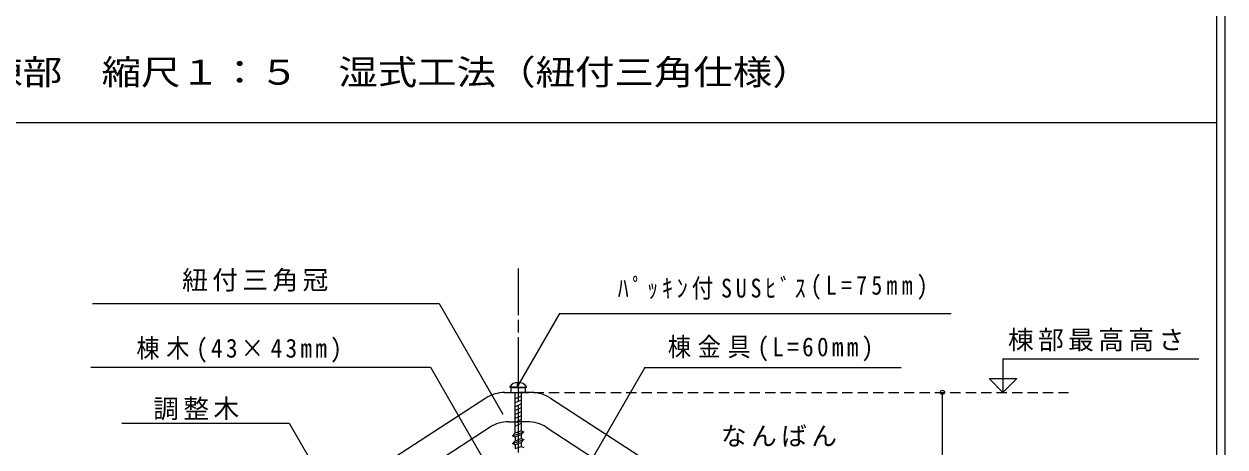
# Model space of a CAD drawing. Units: millimetres, scale not verified, with parts at other scales. Extents: x -2807 to 8, y -1606 to 2357.
# Drawn here: x -972 to 8, y 1119 to 1464 of the extents above; entities that cross this region are included whole.
import ezdxf
from ezdxf.enums import TextEntityAlignment as Align

# ---------------------------------------------------------------- set-up
doc = ezdxf.new("R2010")
doc.units = ezdxf.units.MM
doc.header["$LTSCALE"] = 7
doc.header["$PDMODE"] = 32
doc.header["$PDSIZE"] = 3.5
doc.linetypes.add('CHAIN1', pattern=[8, 5, -1, 1, -1])
doc.linetypes.add('DASHED1', pattern=[1.8, 1.2, -0.6])
for name, color, linetype in [('3-0', 7, 'Continuous'), ('3-B', 2, 'Continuous'), ('3-C', 7, 'Continuous'), ('4-0', 7, 'Continuous'), ('4-1', 4, 'Continuous'), ('4-2', 7, 'DASHED1'), ('4-5', 2, 'Continuous'), ('4-6', 3, 'Continuous')]:
    doc.layers.add(name, color=color, linetype=linetype)
doc.styles.add('ＭＳ ゴシック', font='')
doc.styles.get('ＭＳ ゴシック').set_extended_font_data('MS Gothic')

msp = doc.modelspace()

# ---------------------------------------------------------------- linework, layer by layer
at = {"layer": '3-0'}
msp.add_line((8.486, 2356.78), (8.486, 466.78), dxfattribs=at)
at = {"layer": '3-0', "color": 2}
msp.add_line((1.486, 2349.78), (1.486, 473.78), dxfattribs=at)
at = {"layer": '3-0', "color": 4}
msp.add_line((1.486, 1383.726), (-2770.514, 1383.726), dxfattribs=at)
at = {"layer": '3-0', "linetype": 'CHAIN1'}
msp.add_line((-568.518, 1264.789), (-568.518, 798.319), dxfattribs=at)
at = {"layer": '3-C'}
for p, q in [((-172.833, 1191.026), (-172.833, 1163.596)), ((-172.833, 1191.026), (-12.766, 1191.025)), ((-184.112, 1174.875), (-161.554, 1174.875)), ((-222.16, 950.048), (-222.16, 1163.596))]:
    msp.add_line(p, q, dxfattribs=at)
msp.add_lwpolyline([(-184.112, 1174.875), (-172.833, 1163.596), (-161.554, 1174.875)], dxfattribs=at)
msp.add_point((-222.16, 1163.596), dxfattribs=at)
at = {"layer": '4-0', "linetype": 'CHAIN1'}
msp.add_line((-568.518, 1261.523), (-568.518, 807.757), dxfattribs=at)
at = {"layer": '4-0'}
for p, q in [((-915.995, 1236.122), (-633.037, 1236.122)), ((-633.037, 1236.122), (-580.913, 1145.84)), ((-534.62, 1227.869), (-568.077, 1169.917)), ((-534.62, 1227.869), (-215.005, 1227.869)), ((-917.383, 1184.11), (-640.139, 1184.11)), ((-640.139, 1184.11), (-587.109, 1092.259)), ((-465.2, 1183.822), (-566.812, 1007.822)), ((-465.2, 1183.822), (-255.923, 1183.822)), ((-568.501, 1167.946), (-575.526, 1167.946)), ((-570.909, 1167.409), (-570.909, 1167.946)), ((-568.501, 1167.946), (-561.477, 1167.946)), ((-566.093, 1167.409), (-566.093, 1167.946)), ((-570.909, 1130.494), (-570.909, 1163.596)), ((-566.093, 1160.535), (-570.909, 1158.268)), ((-566.093, 1157.331), (-570.909, 1155.064)), ((-566.093, 1163.596), (-566.093, 1132.246)), ((-566.093, 1154.127), (-570.909, 1151.859)), ((-566.093, 1150.922), (-570.909, 1148.656)), ((-566.093, 1147.718), (-570.909, 1145.452)), ((-566.093, 1144.514), (-570.909, 1142.248)), ((-566.093, 1141.31), (-570.909, 1139.044)), ((-566.093, 1138.106), (-570.909, 1135.84)), ((-573.112, 1128.09), (-563.891, 1131.444)), ((-573.112, 1128.09), (-570.911, 1130.492)), ((-573.112, 1128.09), (-570.911, 1127.289)), ((-570.911, 1127.289), (-566.094, 1129.042)), ((-566.094, 1129.042), (-563.891, 1131.444)), ((-573.112, 1121.683), (-563.891, 1125.038)), ((-573.112, 1121.683), (-570.911, 1124.085)), ((-573.112, 1121.683), (-570.911, 1120.881)), ((-570.911, 1127.289), (-570.911, 1124.085)), ((-570.911, 1124.085), (-566.094, 1125.838)), ((-570.911, 1120.881), (-566.094, 1122.635)), ((-570.911, 1120.883), (-570.911, 1117.679)), ((-570.911, 1117.679), (-566.094, 1119.431)), ((-566.094, 1122.635), (-563.891, 1125.038))]:
    msp.add_line(p, q, dxfattribs=at)
msp.add_lwpolyline([(-574.514, 1167.409), (-574.514, 1163.596), (-562.532, 1163.596), (-562.532, 1167.409)], close=True, dxfattribs=at)
for points in [[(-569.203, 1171.658), (-569.203, 1169.142), (-567.863, 1169.142), (-567.863, 1171.617)], [(-891.976, 1138.357), (-755.513, 1138.357), (-643.282, 943.964)], [(-570.911, 1130.492), (-566.094, 1132.245), (-563.891, 1131.444)], [(-566.094, 1129.042), (-566.094, 1125.838), (-563.891, 1125.038)], [(-566.094, 1122.635), (-566.094, 1119.431), (-563.891, 1118.631)]]:
    msp.add_lwpolyline(points, dxfattribs=at)
msp.add_arc((-568.501, 1163.279), 8.433, 33.59941, 146.40073, dxfattribs=at)
at = {"layer": '4-1'}
for p, q in [((-579.632, 1163.432), (-568.518, 1163.432)), ((-557.405, 1163.432), (-568.518, 1163.432)), ((-542.145, 1158.908), (-387.565, 1058.432))]:
    msp.add_line(p, q, dxfattribs=at)
msp.add_lwpolyline([(-594.891, 1158.908), (-749.47, 1058.432), (-757.518, 995.431)], dxfattribs=at)
for centre, start, end in [((-579.632, 1135.432), 90, 123.0239), ((-557.405, 1135.432), 56.9761, 90)]:
    msp.add_arc(centre, 28, start, end, dxfattribs=at)
at = {"layer": '4-2'}
msp.add_line((-568.518, 1163.596), (-119.102, 1163.596), dxfattribs=at)
at = {"layer": '4-6'}
for p, q in [((-576.156, 1139.631), (-568.518, 1139.631)), ((-560.88, 1139.631), (-568.518, 1139.631)), ((-591.417, 1135.109), (-730.918, 1044.433)), ((-545.62, 1135.109), (-406.118, 1044.433))]:
    msp.add_line(p, q, dxfattribs=at)
for centre, start, end in [((-576.156, 1111.632), 90, 123.0238), ((-560.88, 1111.632), 56.9762, 90)]:
    msp.add_arc(centre, 28, start, end, dxfattribs=at)

# ---------------------------------------------------------------- texts
at = {"layer": '3-B', "style": 'ＭＳ ゴシック', "width": 1.15}
msp.add_text('大棟部  縮尺１：５\u3000湿式工法（紐付三角仕様）', height=20.53, dxfattribs=at).set_placement((-1037.24, 1408.673), align=Align.BOTTOM_LEFT)
at = {"layer": '3-B', "insert": (-168.653, 1197.049), "char_height": 15.4, "attachment_point": 7, "style": 'ＭＳ ゴシック'}
msp.add_mtext('\\T1.17;棟部最高高さ', dxfattribs=at)
at = {"layer": '4-5', "char_height": 15.4, "attachment_point": 7, "style": 'ＭＳ ゴシック'}
for s, insert in [('\\T1.17;紐付三角冠', (-842.771, 1245.845)), ('\\T1.35;\\W0.85;ﾊﾟｯｷﾝ付SUSﾋﾞｽ', (-487.197, 1239.279)), ('\\T1.39;\\W0.85;(L=75mm)', (-329.697, 1239.279)), ('\\T1.29;\\W0.9;棟木(43×43mm)', (-880.077, 1187.868)), ('\\T1.29;\\W0.9;棟金具(L=60mm)', (-446.33, 1188.953)), ('\\T1.17;調整木', (-866.373, 1140.791)), ('\\T1.17;なんばん', (-402.957, 1119.203))]:
    msp.add_mtext(s, dxfattribs=dict(at, insert=insert))

doc.saveas('drawing.dxf')
